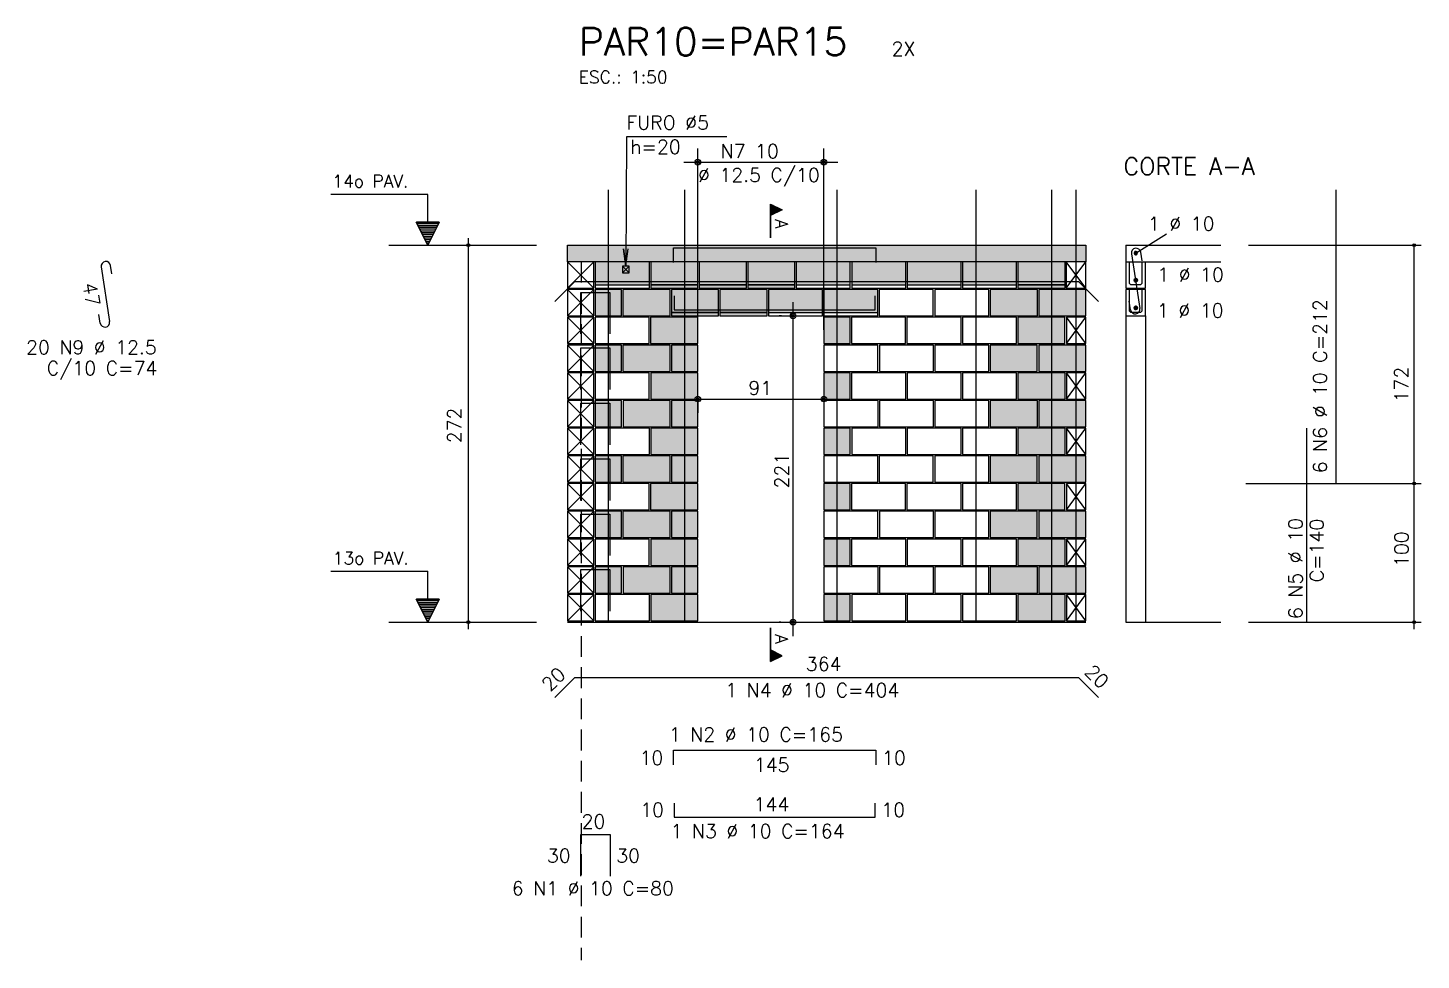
# Model space of a CAD drawing. Extents: x -1 to 122, y -1 to 61.
# Drawn here: x 80.26 to 100.37, y 25.25 to 38.71 of the extents above; entities that cross this region are included whole.
import ezdxf

# ---------------------------------------------------------------- set-up
doc = ezdxf.new("R2010")
doc.units = 0
doc.header["$MEASUREMENT"] = 0
doc.linetypes.add('ESTILO_TQS_0001', pattern=[0.45, 0.3, -0.15])
for name, color, linetype in [('PENA_01', 1, 'CONTINUOUS'), ('PENA_02', 2, 'CONTINUOUS'), ('PENA_03', 3, 'CONTINUOUS'), ('PENA_05', 5, 'CONTINUOUS'), ('PENA_06', 6, 'CONTINUOUS'), ('PENA_09', 254, 'CONTINUOUS'), ('PENA_11', 252, 'CONTINUOUS'), ('PENA_21', 100, 'CONTINUOUS'), ('PENA_23', 50, 'CONTINUOUS')]:
    doc.layers.add(name, color=color, linetype=linetype)
doc.styles.get("Standard").update_dxf_attribs({"font": 'ROMANS.SHX'})

msp = doc.modelspace()

# ---------------------------------------------------------------- linework, layer by layer
at = {"layer": 'PENA_01', "linetype": 'Continuous'}
for p, q in [((89.93, 34.35), (89.93, 36.968)), ((91.75, 34.35), (91.75, 36.968)), ((89.73, 36.768), (91.95, 36.768)), ((96.257, 35.458), (96.695, 35.736)), ((85.474, 35.57), (87.605, 35.57)), ((88.842, 35.27), (88.942, 35.17)), ((88.942, 35.27), (88.842, 35.17)), ((88.452, 35), (89.232, 35)), ((89.252, 35), (89.932, 35)), ((89.952, 35), (90.632, 35)), ((90.652, 35), (91.332, 35)), ((91.352, 35), (92.132, 35)), ((92.152, 35), (92.932, 35)), ((92.952, 35), (93.732, 35)), ((93.752, 35), (94.532, 35)), ((94.552, 35), (95.232, 35)), ((89.55, 34.6), (90.23, 34.6)), ((90.25, 34.6), (90.93, 34.6)), ((90.95, 34.6), (91.73, 34.6)), ((91.304, 34.75), (91.304, 29.93)), ((91.75, 34.6), (92.53, 34.6)), ((91.14, 34.55), (91.104, 34.55)), ((89.731, 33.35), (91.951, 33.35)), ((89.931, 33.34), (89.931, 33.15)), ((91.751, 33.34), (91.751, 33.15)), ((85.474, 30.13), (87.605, 30.13)), ((91.127, 30.13), (91.104, 30.13))]:
    msp.add_line(p, q, dxfattribs=at)
at = {"layer": 'PENA_01', "linetype": 'ESTILO_TQS_0001'}
msp.add_line((88.246, 35.33), (88.246, 25.253), dxfattribs=at)
at = {"layer": 'PENA_01', "linetype": 'Continuous'}
msp.add_lwpolyline([(88.842, 35.27), (88.842, 35.17), (88.942, 35.17), (88.942, 35.27), (88.842, 35.27)], dxfattribs=at)
at = {"layer": 'PENA_02', "linetype": 'Continuous'}
for p, q in [((88.432, 35.33), (88.052, 35.33)), ((88.052, 35.33), (88.052, 34.95)), ((88.432, 34.95), (88.432, 35.33)), ((95.529, 35.33), (95.249, 35.33)), ((95.249, 35.33), (95.249, 34.95)), ((95.529, 34.95), (95.529, 35.33)), ((88.43, 34.93), (88.05, 34.93)), ((88.05, 34.93), (88.05, 34.55)), ((88.052, 34.95), (88.432, 34.95)), ((88.43, 34.55), (88.43, 34.93)), ((95.249, 34.95), (95.529, 34.95)), ((88.05, 34.55), (88.43, 34.55)), ((88.43, 34.53), (88.05, 34.53)), ((88.05, 34.53), (88.05, 34.15)), ((88.43, 34.15), (88.43, 34.53)), ((95.53, 34.53), (95.25, 34.53)), ((95.25, 34.53), (95.25, 34.15)), ((95.53, 34.15), (95.53, 34.53)), ((88.05, 34.15), (88.43, 34.15)), ((88.431, 34.13), (88.051, 34.13)), ((88.051, 34.13), (88.051, 33.75)), ((88.431, 33.75), (88.431, 34.13)), ((95.25, 34.15), (95.53, 34.15)), ((88.051, 33.75), (88.431, 33.75)), ((88.431, 33.73), (88.051, 33.73)), ((88.051, 33.73), (88.051, 33.35)), ((88.431, 33.35), (88.431, 33.73)), ((95.531, 33.73), (95.251, 33.73)), ((95.251, 33.73), (95.251, 33.35)), ((95.531, 33.35), (95.531, 33.73)), ((88.051, 33.35), (88.431, 33.35)), ((88.432, 33.33), (88.052, 33.33)), ((88.052, 33.33), (88.052, 32.95)), ((88.432, 32.95), (88.432, 33.33)), ((95.251, 33.35), (95.531, 33.35)), ((88.052, 32.95), (88.432, 32.95)), ((88.432, 32.93), (88.052, 32.93)), ((88.052, 32.93), (88.052, 32.55)), ((88.432, 32.55), (88.432, 32.93)), ((95.532, 32.93), (95.252, 32.93)), ((95.252, 32.93), (95.252, 32.55)), ((95.532, 32.55), (95.532, 32.93)), ((88.43, 32.53), (88.05, 32.53)), ((88.05, 32.53), (88.05, 32.15)), ((88.052, 32.55), (88.432, 32.55)), ((88.43, 32.15), (88.43, 32.53)), ((95.252, 32.55), (95.532, 32.55)), ((88.05, 32.15), (88.43, 32.15)), ((88.43, 32.13), (88.05, 32.13)), ((88.05, 32.13), (88.05, 31.75)), ((88.43, 31.75), (88.43, 32.13)), ((95.53, 32.13), (95.25, 32.13)), ((95.25, 32.13), (95.25, 31.75)), ((95.53, 31.75), (95.53, 32.13)), ((88.05, 31.75), (88.43, 31.75)), ((88.431, 31.73), (88.051, 31.73)), ((88.051, 31.73), (88.051, 31.35)), ((88.431, 31.35), (88.431, 31.73)), ((95.25, 31.75), (95.53, 31.75)), ((88.051, 31.35), (88.431, 31.35)), ((88.431, 31.33), (88.051, 31.33)), ((88.051, 31.33), (88.051, 30.95)), ((88.431, 30.95), (88.431, 31.33)), ((95.531, 31.33), (95.251, 31.33)), ((95.251, 31.33), (95.251, 30.95)), ((95.531, 30.95), (95.531, 31.33)), ((88.051, 30.95), (88.431, 30.95)), ((88.432, 30.93), (88.052, 30.93)), ((88.052, 30.93), (88.052, 30.55)), ((88.432, 30.55), (88.432, 30.93)), ((95.251, 30.95), (95.531, 30.95)), ((88.052, 30.55), (88.432, 30.55)), ((88.432, 30.53), (88.052, 30.53)), ((88.052, 30.53), (88.052, 30.15)), ((88.432, 30.15), (88.432, 30.53)), ((95.532, 30.53), (95.252, 30.53)), ((95.252, 30.53), (95.252, 30.15)), ((95.532, 30.15), (95.532, 30.53)), ((88.052, 30.15), (88.432, 30.15)), ((88.052, 30.13), (95.532, 30.13)), ((95.252, 30.15), (95.532, 30.15))]:
    msp.add_line(p, q, dxfattribs=at)
for points in [[(88.052, 35.33), (88.052, 35.57), (95.529, 35.57), (95.529, 35.33), (88.052, 35.33)], [(88.452, 34.95), (89.232, 34.95), (89.232, 35.33), (88.452, 35.33), (88.452, 34.95)], [(89.252, 34.95), (89.932, 34.95), (89.932, 35.33), (89.252, 35.33), (89.252, 34.95)], [(89.952, 34.95), (90.632, 34.95), (90.632, 35.33), (89.952, 35.33), (89.952, 34.95)], [(90.652, 34.95), (91.332, 34.95), (91.332, 35.33), (90.652, 35.33), (90.652, 34.95)], [(91.352, 34.95), (92.132, 34.95), (92.132, 35.33), (91.352, 35.33), (91.352, 34.95)], [(92.152, 34.95), (92.932, 34.95), (92.932, 35.33), (92.152, 35.33), (92.152, 34.95)], [(92.952, 34.95), (93.732, 34.95), (93.732, 35.33), (92.952, 35.33), (92.952, 34.95)], [(93.752, 34.95), (94.532, 34.95), (94.532, 35.33), (93.752, 35.33), (93.752, 34.95)], [(94.552, 34.95), (95.232, 34.95), (95.232, 35.33), (94.552, 35.33), (94.552, 34.95)], [(88.45, 34.55), (88.83, 34.55), (88.83, 34.93), (88.45, 34.93), (88.45, 34.55)], [(88.85, 34.55), (89.53, 34.55), (89.53, 34.93), (88.85, 34.93), (88.85, 34.55)], [(89.55, 34.55), (90.23, 34.55), (90.23, 34.93), (89.55, 34.93), (89.55, 34.55)], [(90.25, 34.55), (90.93, 34.55), (90.93, 34.93), (90.25, 34.93), (90.25, 34.55)], [(90.95, 34.55), (91.73, 34.55), (91.73, 34.93), (90.95, 34.93), (90.95, 34.55)], [(91.75, 34.55), (92.53, 34.55), (92.53, 34.93), (91.75, 34.93), (91.75, 34.55)], [(92.55, 34.55), (93.33, 34.55), (93.33, 34.93), (92.55, 34.93), (92.55, 34.55)], [(93.35, 34.55), (94.13, 34.55), (94.13, 34.93), (93.35, 34.93), (93.35, 34.55)], [(94.152, 34.55), (94.832, 34.55), (94.832, 34.93), (94.152, 34.93), (94.152, 34.55)], [(94.852, 34.55), (95.532, 34.55), (95.532, 34.93), (94.852, 34.93), (94.852, 34.55)], [(88.45, 34.15), (89.23, 34.15), (89.23, 34.53), (88.45, 34.53), (88.45, 34.15)], [(89.25, 34.15), (89.93, 34.15), (89.93, 34.53), (89.25, 34.53), (89.25, 34.15)], [(91.75, 34.15), (92.13, 34.15), (92.13, 34.53), (91.75, 34.53), (91.75, 34.15)], [(92.15, 34.15), (92.93, 34.15), (92.93, 34.53), (92.15, 34.53), (92.15, 34.15)], [(92.95, 34.15), (93.73, 34.15), (93.73, 34.53), (92.95, 34.53), (92.95, 34.15)], [(93.75, 34.15), (94.53, 34.15), (94.53, 34.53), (93.75, 34.53), (93.75, 34.15)], [(94.55, 34.15), (95.23, 34.15), (95.23, 34.53), (94.55, 34.53), (94.55, 34.15)], [(88.451, 33.75), (88.831, 33.75), (88.831, 34.13), (88.451, 34.13), (88.451, 33.75)], [(88.851, 33.75), (89.531, 33.75), (89.531, 34.13), (88.851, 34.13), (88.851, 33.75)], [(89.551, 33.75), (89.931, 33.75), (89.931, 34.13), (89.551, 34.13), (89.551, 33.75)], [(91.751, 33.75), (92.531, 33.75), (92.531, 34.13), (91.751, 34.13), (91.751, 33.75)], [(92.551, 33.75), (93.331, 33.75), (93.331, 34.13), (92.551, 34.13), (92.551, 33.75)], [(93.351, 33.75), (94.131, 33.75), (94.131, 34.13), (93.351, 34.13), (93.351, 33.75)], [(94.151, 33.75), (94.831, 33.75), (94.831, 34.13), (94.151, 34.13), (94.151, 33.75)], [(94.852, 33.75), (95.532, 33.75), (95.532, 34.13), (94.852, 34.13), (94.852, 33.75)], [(88.451, 33.35), (89.231, 33.35), (89.231, 33.73), (88.451, 33.73), (88.451, 33.35)], [(89.251, 33.35), (89.931, 33.35), (89.931, 33.73), (89.251, 33.73), (89.251, 33.35)], [(91.751, 33.35), (92.131, 33.35), (92.131, 33.73), (91.751, 33.73), (91.751, 33.35)], [(92.151, 33.35), (92.931, 33.35), (92.931, 33.73), (92.151, 33.73), (92.151, 33.35)], [(92.951, 33.35), (93.731, 33.35), (93.731, 33.73), (92.951, 33.73), (92.951, 33.35)], [(93.751, 33.35), (94.531, 33.35), (94.531, 33.73), (93.751, 33.73), (93.751, 33.35)], [(94.551, 33.35), (95.231, 33.35), (95.231, 33.73), (94.551, 33.73), (94.551, 33.35)], [(88.452, 32.95), (88.832, 32.95), (88.832, 33.33), (88.452, 33.33), (88.452, 32.95)], [(88.852, 32.95), (89.532, 32.95), (89.532, 33.33), (88.852, 33.33), (88.852, 32.95)], [(89.552, 32.95), (89.932, 32.95), (89.932, 33.33), (89.552, 33.33), (89.552, 32.95)], [(91.752, 32.95), (92.532, 32.95), (92.532, 33.33), (91.752, 33.33), (91.752, 32.95)], [(92.552, 32.95), (93.332, 32.95), (93.332, 33.33), (92.552, 33.33), (92.552, 32.95)], [(93.352, 32.95), (94.132, 32.95), (94.132, 33.33), (93.352, 33.33), (93.352, 32.95)], [(94.152, 32.95), (94.832, 32.95), (94.832, 33.33), (94.152, 33.33), (94.152, 32.95)], [(94.852, 32.95), (95.532, 32.95), (95.532, 33.33), (94.852, 33.33), (94.852, 32.95)], [(88.452, 32.55), (89.232, 32.55), (89.232, 32.93), (88.452, 32.93), (88.452, 32.55)], [(89.252, 32.55), (89.932, 32.55), (89.932, 32.93), (89.252, 32.93), (89.252, 32.55)], [(91.752, 32.55), (92.132, 32.55), (92.132, 32.93), (91.752, 32.93), (91.752, 32.55)], [(92.152, 32.55), (92.932, 32.55), (92.932, 32.93), (92.152, 32.93), (92.152, 32.55)], [(92.952, 32.55), (93.732, 32.55), (93.732, 32.93), (92.952, 32.93), (92.952, 32.55)], [(93.752, 32.55), (94.532, 32.55), (94.532, 32.93), (93.752, 32.93), (93.752, 32.55)], [(94.552, 32.55), (95.232, 32.55), (95.232, 32.93), (94.552, 32.93), (94.552, 32.55)], [(88.45, 32.15), (88.83, 32.15), (88.83, 32.53), (88.45, 32.53), (88.45, 32.15)], [(88.85, 32.15), (89.53, 32.15), (89.53, 32.53), (88.85, 32.53), (88.85, 32.15)], [(89.55, 32.15), (89.93, 32.15), (89.93, 32.53), (89.55, 32.53), (89.55, 32.15)], [(91.75, 32.15), (92.53, 32.15), (92.53, 32.53), (91.75, 32.53), (91.75, 32.15)], [(92.55, 32.15), (93.33, 32.15), (93.33, 32.53), (92.55, 32.53), (92.55, 32.15)], [(93.35, 32.15), (94.13, 32.15), (94.13, 32.53), (93.35, 32.53), (93.35, 32.15)], [(94.15, 32.15), (94.83, 32.15), (94.83, 32.53), (94.15, 32.53), (94.15, 32.15)], [(94.852, 32.15), (95.532, 32.15), (95.532, 32.53), (94.852, 32.53), (94.852, 32.15)], [(88.45, 31.75), (89.23, 31.75), (89.23, 32.13), (88.45, 32.13), (88.45, 31.75)], [(89.25, 31.75), (89.93, 31.75), (89.93, 32.13), (89.25, 32.13), (89.25, 31.75)], [(91.75, 31.75), (92.13, 31.75), (92.13, 32.13), (91.75, 32.13), (91.75, 31.75)], [(92.15, 31.75), (92.93, 31.75), (92.93, 32.13), (92.15, 32.13), (92.15, 31.75)], [(92.95, 31.75), (93.73, 31.75), (93.73, 32.13), (92.95, 32.13), (92.95, 31.75)], [(93.75, 31.75), (94.53, 31.75), (94.53, 32.13), (93.75, 32.13), (93.75, 31.75)], [(94.55, 31.75), (95.23, 31.75), (95.23, 32.13), (94.55, 32.13), (94.55, 31.75)], [(88.451, 31.35), (88.831, 31.35), (88.831, 31.73), (88.451, 31.73), (88.451, 31.35)], [(88.851, 31.35), (89.531, 31.35), (89.531, 31.73), (88.851, 31.73), (88.851, 31.35)], [(89.551, 31.35), (89.931, 31.35), (89.931, 31.73), (89.551, 31.73), (89.551, 31.35)], [(91.751, 31.35), (92.531, 31.35), (92.531, 31.73), (91.751, 31.73), (91.751, 31.35)], [(92.551, 31.35), (93.331, 31.35), (93.331, 31.73), (92.551, 31.73), (92.551, 31.35)], [(93.351, 31.35), (94.131, 31.35), (94.131, 31.73), (93.351, 31.73), (93.351, 31.35)], [(94.151, 31.35), (94.831, 31.35), (94.831, 31.73), (94.151, 31.73), (94.151, 31.35)], [(94.852, 31.35), (95.532, 31.35), (95.532, 31.73), (94.852, 31.73), (94.852, 31.35)], [(88.451, 30.95), (89.231, 30.95), (89.231, 31.33), (88.451, 31.33), (88.451, 30.95)], [(89.251, 30.95), (89.931, 30.95), (89.931, 31.33), (89.251, 31.33), (89.251, 30.95)], [(91.751, 30.95), (92.131, 30.95), (92.131, 31.33), (91.751, 31.33), (91.751, 30.95)], [(92.151, 30.95), (92.931, 30.95), (92.931, 31.33), (92.151, 31.33), (92.151, 30.95)], [(92.951, 30.95), (93.731, 30.95), (93.731, 31.33), (92.951, 31.33), (92.951, 30.95)], [(93.751, 30.95), (94.531, 30.95), (94.531, 31.33), (93.751, 31.33), (93.751, 30.95)], [(94.551, 30.95), (95.231, 30.95), (95.231, 31.33), (94.551, 31.33), (94.551, 30.95)], [(88.452, 30.55), (88.832, 30.55), (88.832, 30.93), (88.452, 30.93), (88.452, 30.55)], [(88.852, 30.55), (89.532, 30.55), (89.532, 30.93), (88.852, 30.93), (88.852, 30.55)], [(89.552, 30.55), (89.932, 30.55), (89.932, 30.93), (89.552, 30.93), (89.552, 30.55)], [(91.752, 30.55), (92.532, 30.55), (92.532, 30.93), (91.752, 30.93), (91.752, 30.55)], [(92.552, 30.55), (93.332, 30.55), (93.332, 30.93), (92.552, 30.93), (92.552, 30.55)], [(93.352, 30.55), (94.132, 30.55), (94.132, 30.93), (93.352, 30.93), (93.352, 30.55)], [(94.152, 30.55), (94.832, 30.55), (94.832, 30.93), (94.152, 30.93), (94.152, 30.55)], [(94.852, 30.55), (95.532, 30.55), (95.532, 30.93), (94.852, 30.93), (94.852, 30.55)], [(88.452, 30.15), (89.232, 30.15), (89.232, 30.53), (88.452, 30.53), (88.452, 30.15)], [(89.252, 30.15), (89.932, 30.15), (89.932, 30.53), (89.252, 30.53), (89.252, 30.15)], [(91.752, 30.15), (92.132, 30.15), (92.132, 30.53), (91.752, 30.53), (91.752, 30.15)], [(92.152, 30.15), (92.932, 30.15), (92.932, 30.53), (92.152, 30.53), (92.152, 30.15)], [(92.952, 30.15), (93.732, 30.15), (93.732, 30.53), (92.952, 30.53), (92.952, 30.15)], [(93.752, 30.15), (94.532, 30.15), (94.532, 30.53), (93.752, 30.53), (93.752, 30.15)], [(94.552, 30.15), (95.232, 30.15), (95.232, 30.53), (94.552, 30.53), (94.552, 30.15)]]:
    msp.add_lwpolyline(points, dxfattribs=at)
for centre, radius in [((89.93, 36.768), 0.0416), ((91.75, 36.768), 0.0416), ((89.93, 36.768), 0.0208), ((91.75, 36.768), 0.0208), ((86.62, 35.57), 0.02), ((100.27, 35.57), 0.02), ((86.62, 35.57), 0.01), ((100.27, 35.57), 0.01), ((91.304, 34.55), 0.04), ((91.304, 34.55), 0.02), ((89.931, 33.35), 0.04), ((91.751, 33.35), 0.04), ((89.931, 33.35), 0.02), ((91.751, 33.35), 0.02), ((100.27, 32.13), 0.02), ((100.27, 32.13), 0.01), ((91.304, 30.13), 0.04), ((86.62, 30.13), 0.02), ((86.62, 30.13), 0.01), ((91.304, 30.13), 0.02), ((100.27, 30.13), 0.02), ((100.27, 30.13), 0.01)]:
    msp.add_circle(centre, radius, dxfattribs=at)
at = {"layer": 'PENA_03', "linetype": 'Continuous'}
for p, q in [((86.033, 36.302), (84.633, 36.302)), ((86.033, 35.902), (86.033, 36.302)), ((86.034, 35.902), (86.034, 36.304)), ((90.981, 35.677), (90.981, 36.163)), ((90.981, 36.163), (91.147, 36.08)), ((90.982, 36.162), (90.982, 35.999)), ((90.982, 36.162), (91.146, 36.08)), ((91.146, 36.08), (90.982, 35.999)), ((91.147, 36.08), (90.982, 35.998)), ((90.982, 35.998), (90.982, 35.677)), ((90.994, 36.157), (90.994, 36.004)), ((91.007, 36.151), (91.007, 36.01)), ((91.02, 36.144), (91.02, 36.017)), ((91.033, 36.138), (91.033, 36.023)), ((91.045, 36.131), (91.045, 36.029)), ((91.058, 36.125), (91.058, 36.036)), ((91.071, 36.119), (91.071, 36.042)), ((91.084, 36.112), (91.084, 36.048)), ((91.096, 36.106), (91.096, 36.055)), ((91.109, 36.1), (91.109, 36.061)), ((91.122, 36.093), (91.122, 36.068)), ((91.135, 36.087), (91.135, 36.074)), ((86.033, 35.57), (85.868, 35.902)), ((85.868, 35.902), (86.033, 35.902)), ((86.033, 35.573), (85.87, 35.901)), ((86.197, 35.901), (85.87, 35.901)), ((86.187, 35.877), (85.88, 35.877)), ((86.174, 35.851), (85.893, 35.851)), ((86.161, 35.826), (85.906, 35.826)), ((86.148, 35.8), (85.919, 35.8)), ((86.199, 35.902), (86.033, 35.57)), ((86.197, 35.901), (86.033, 35.573)), ((86.034, 35.902), (86.199, 35.902)), ((86.136, 35.775), (85.931, 35.775)), ((86.123, 35.749), (85.944, 35.749)), ((86.11, 35.724), (85.957, 35.724)), ((86.097, 35.698), (85.97, 35.698)), ((86.084, 35.672), (85.982, 35.672)), ((86.072, 35.647), (85.995, 35.647)), ((86.059, 35.621), (86.008, 35.621)), ((86.046, 35.596), (86.021, 35.596)), ((86.62, 30.03), (86.62, 35.67)), ((96.11, 35.57), (96.11, 34.95)), ((96.11, 35.57), (97.481, 35.57)), ((97.881, 35.57), (100.37, 35.57)), ((100.27, 30.03), (100.27, 35.57)), ((88.052, 34.95), (88.432, 35.33)), ((88.432, 34.95), (88.052, 35.33)), ((95.249, 34.95), (95.529, 35.33)), ((95.529, 34.95), (95.249, 35.33)), ((96.11, 35.33), (97.481, 35.33)), ((88.05, 34.55), (88.43, 34.93)), ((88.43, 34.55), (88.05, 34.93)), ((96.39, 34.93), (96.11, 34.93)), ((96.11, 34.93), (96.11, 34.55)), ((88.05, 34.15), (88.43, 34.53)), ((88.43, 34.15), (88.05, 34.53)), ((91.34, 34.55), (91.34, 34.55)), ((95.25, 34.15), (95.53, 34.53)), ((95.53, 34.15), (95.25, 34.53)), ((96.11, 34.55), (96.11, 30.13)), ((96.39, 34.55), (96.39, 30.13)), ((88.051, 33.75), (88.431, 34.13)), ((88.431, 33.75), (88.051, 34.13)), ((89.93, 34.15), (89.93, 34.15)), ((91.75, 34.15), (91.75, 34.15)), ((88.051, 33.35), (88.431, 33.73)), ((88.431, 33.35), (88.051, 33.73)), ((95.251, 33.35), (95.531, 33.73)), ((95.531, 33.35), (95.251, 33.73)), ((89.931, 33.54), (89.931, 33.54)), ((91.751, 33.54), (91.751, 33.54)), ((88.052, 32.95), (88.432, 33.33)), ((88.432, 32.95), (88.052, 33.33)), ((88.052, 32.55), (88.432, 32.93)), ((88.432, 32.55), (88.052, 32.93)), ((95.252, 32.55), (95.532, 32.93)), ((95.532, 32.55), (95.252, 32.93)), ((88.05, 32.15), (88.43, 32.53)), ((88.43, 32.15), (88.05, 32.53)), ((88.05, 31.75), (88.43, 32.13)), ((88.43, 31.75), (88.05, 32.13)), ((95.25, 31.75), (95.53, 32.13)), ((95.53, 31.75), (95.25, 32.13)), ((97.839, 32.13), (100.37, 32.13)), ((88.051, 31.35), (88.431, 31.73)), ((88.431, 31.35), (88.051, 31.73)), ((88.051, 30.95), (88.431, 31.33)), ((88.431, 30.95), (88.051, 31.33)), ((95.251, 30.95), (95.531, 31.33)), ((95.531, 30.95), (95.251, 31.33)), ((86.033, 30.862), (84.633, 30.862)), ((86.033, 30.462), (86.033, 30.862)), ((86.034, 30.462), (86.034, 30.864)), ((88.052, 30.55), (88.432, 30.93)), ((88.432, 30.55), (88.052, 30.93)), ((86.033, 30.13), (85.868, 30.462)), ((85.868, 30.462), (86.033, 30.462)), ((86.033, 30.133), (85.87, 30.461)), ((86.197, 30.461), (85.87, 30.461)), ((86.187, 30.437), (85.88, 30.437)), ((86.174, 30.411), (85.893, 30.411)), ((86.161, 30.386), (85.906, 30.386)), ((86.199, 30.462), (86.033, 30.13)), ((86.197, 30.461), (86.033, 30.133)), ((86.034, 30.462), (86.199, 30.462)), ((88.052, 30.15), (88.432, 30.53)), ((88.432, 30.15), (88.052, 30.53)), ((95.252, 30.15), (95.532, 30.53)), ((95.532, 30.15), (95.252, 30.53)), ((86.148, 30.36), (85.919, 30.36)), ((86.136, 30.335), (85.931, 30.335)), ((86.123, 30.309), (85.944, 30.309)), ((86.11, 30.284), (85.957, 30.284)), ((86.097, 30.258), (85.97, 30.258)), ((86.084, 30.232), (85.982, 30.232)), ((86.072, 30.207), (85.995, 30.207)), ((86.059, 30.181), (86.008, 30.181)), ((86.046, 30.156), (86.021, 30.156)), ((90.981, 30.05), (90.981, 29.564)), ((90.982, 29.729), (90.982, 30.05)), ((91.327, 30.13), (91.327, 30.13)), ((96.11, 30.13), (97.481, 30.13)), ((97.881, 30.13), (100.37, 30.13)), ((90.981, 29.564), (91.147, 29.646)), ((91.147, 29.646), (90.982, 29.729)), ((90.982, 29.565), (90.982, 29.728)), ((91.146, 29.646), (90.982, 29.728)), ((90.982, 29.565), (91.146, 29.646)), ((90.994, 29.57), (90.994, 29.723)), ((91.007, 29.576), (91.007, 29.717)), ((91.02, 29.583), (91.02, 29.71)), ((91.033, 29.589), (91.033, 29.704)), ((91.045, 29.595), (91.045, 29.698)), ((91.058, 29.602), (91.058, 29.691)), ((91.071, 29.608), (91.071, 29.685)), ((91.084, 29.615), (91.084, 29.678)), ((91.096, 29.621), (91.096, 29.672)), ((91.109, 29.627), (91.109, 29.666)), ((91.122, 29.634), (91.122, 29.659)), ((91.135, 29.64), (91.135, 29.653))]:
    msp.add_line(p, q, dxfattribs=at)
for points in [[(90.351, 37.135), (88.901, 37.135), (88.892, 35.27), (88.861, 35.518), (88.892, 35.27), (88.926, 35.518)], [(96.277, 35.456), (96.274, 35.466), (96.268, 35.475), (96.259, 35.48), (96.249, 35.481), (96.239, 35.478), (96.231, 35.471), (96.227, 35.461), (96.227, 35.451), (96.231, 35.441), (96.239, 35.434), (96.249, 35.431), (96.259, 35.432), (96.268, 35.437), (96.274, 35.446), (96.277, 35.456)], [(96.11, 34.95), (96.39, 34.95), (96.39, 35.33)], [(96.34, 35.33), (96.34, 35.02), (96.32, 35), (96.18, 35), (96.16, 35.02), (96.16, 35.33)], [(96.277, 35.065), (96.274, 35.076), (96.268, 35.084), (96.259, 35.089), (96.249, 35.09), (96.239, 35.087), (96.231, 35.08), (96.227, 35.071), (96.227, 35.06), (96.231, 35.051), (96.239, 35.044), (96.249, 35.041), (96.259, 35.042), (96.268, 35.047), (96.274, 35.055), (96.277, 35.065)], [(96.11, 34.55), (96.39, 34.55), (96.39, 34.93)], [(96.34, 34.93), (96.34, 34.62), (96.32, 34.6), (96.18, 34.6), (96.16, 34.62), (96.16, 34.93)], [(96.277, 34.665), (96.274, 34.676), (96.268, 34.684), (96.259, 34.689), (96.249, 34.69), (96.239, 34.687), (96.231, 34.68), (96.227, 34.671), (96.227, 34.66), (96.231, 34.651), (96.239, 34.644), (96.249, 34.641), (96.259, 34.642), (96.268, 34.647), (96.274, 34.655), (96.277, 34.665)]]:
    msp.add_lwpolyline(points, dxfattribs=at)
for centre in [(96.252, 35.065), (96.252, 34.665)]:
    msp.add_circle(centre, 0.025, dxfattribs=at)
for points in [[(96.277, 35.456), (96.231, 35.471), (96.227, 35.461)], [(96.277, 35.456), (96.227, 35.461), (96.227, 35.451)], [(96.277, 35.456), (96.227, 35.451), (96.231, 35.441)], [(96.277, 35.456), (96.239, 35.478), (96.231, 35.471)], [(96.277, 35.456), (96.231, 35.441), (96.239, 35.434)], [(96.277, 35.456), (96.249, 35.481), (96.239, 35.478)], [(96.277, 35.456), (96.239, 35.434), (96.249, 35.431)], [(96.277, 35.456), (96.259, 35.48), (96.249, 35.481)], [(96.277, 35.456), (96.249, 35.431), (96.259, 35.432)], [(96.277, 35.456), (96.268, 35.475), (96.259, 35.48)], [(96.277, 35.456), (96.259, 35.432), (96.268, 35.437)], [(96.277, 35.456), (96.274, 35.466), (96.268, 35.475)], [(96.277, 35.456), (96.268, 35.437), (96.274, 35.446)], [(96.277, 35.456), (96.274, 35.446), (96.277, 35.456)], [(96.277, 35.065), (96.231, 35.08), (96.227, 35.071)], [(96.277, 35.065), (96.227, 35.071), (96.227, 35.06)], [(96.277, 35.065), (96.227, 35.06), (96.231, 35.051)], [(96.277, 35.065), (96.239, 35.087), (96.228, 35.074)], [(96.277, 35.065), (96.228, 35.074), (96.228, 35.057)], [(96.277, 35.065), (96.228, 35.057), (96.239, 35.044)], [(96.277, 35.065), (96.239, 35.087), (96.231, 35.08)], [(96.277, 35.065), (96.231, 35.051), (96.239, 35.044)], [(96.277, 35.065), (96.256, 35.09), (96.239, 35.087)], [(96.277, 35.065), (96.249, 35.09), (96.239, 35.087)], [(96.277, 35.065), (96.239, 35.044), (96.256, 35.041)], [(96.277, 35.065), (96.239, 35.044), (96.249, 35.041)], [(96.277, 35.065), (96.259, 35.089), (96.249, 35.09)], [(96.277, 35.065), (96.249, 35.041), (96.259, 35.042)], [(96.277, 35.065), (96.271, 35.081), (96.256, 35.09)], [(96.277, 35.065), (96.256, 35.041), (96.271, 35.049)], [(96.277, 35.065), (96.268, 35.084), (96.259, 35.089)], [(96.277, 35.065), (96.259, 35.042), (96.268, 35.047)], [(96.277, 35.065), (96.274, 35.076), (96.268, 35.084)], [(96.277, 35.065), (96.268, 35.047), (96.274, 35.055)], [(96.277, 35.065), (96.271, 35.049), (96.277, 35.065)], [(96.277, 35.065), (96.274, 35.055), (96.277, 35.065)], [(96.277, 34.665), (96.231, 34.68), (96.227, 34.671)], [(96.277, 34.665), (96.227, 34.671), (96.227, 34.66)], [(96.277, 34.665), (96.227, 34.66), (96.231, 34.651)], [(96.277, 34.665), (96.239, 34.687), (96.228, 34.674)], [(96.277, 34.665), (96.228, 34.674), (96.228, 34.657)], [(96.277, 34.665), (96.228, 34.657), (96.239, 34.644)], [(96.277, 34.665), (96.239, 34.687), (96.231, 34.68)], [(96.277, 34.665), (96.231, 34.651), (96.239, 34.644)], [(96.277, 34.665), (96.256, 34.69), (96.239, 34.687)], [(96.277, 34.665), (96.249, 34.69), (96.239, 34.687)], [(96.277, 34.665), (96.239, 34.644), (96.256, 34.641)], [(96.277, 34.665), (96.239, 34.644), (96.249, 34.641)], [(96.277, 34.665), (96.259, 34.689), (96.249, 34.69)], [(96.277, 34.665), (96.249, 34.641), (96.259, 34.642)], [(96.277, 34.665), (96.271, 34.681), (96.256, 34.69)], [(96.277, 34.665), (96.256, 34.641), (96.271, 34.649)], [(96.277, 34.665), (96.268, 34.684), (96.259, 34.689)], [(96.277, 34.665), (96.259, 34.642), (96.268, 34.647)], [(96.277, 34.665), (96.274, 34.676), (96.268, 34.684)], [(96.277, 34.665), (96.268, 34.647), (96.274, 34.655)], [(96.277, 34.665), (96.271, 34.649), (96.277, 34.665)], [(96.277, 34.665), (96.274, 34.655), (96.277, 34.665)]]:
    msp.add_solid(points, dxfattribs=at)
at = {"layer": 'PENA_05', "linetype": 'Continuous'}
for p, q in [((99.146, 32.127), (99.146, 36.37)), ((89.58, 35.32), (89.58, 35.53)), ((89.58, 35.53), (92.5, 35.53)), ((92.5, 35.53), (92.5, 35.32)), ((96.188, 35.447), (96.311, 34.658)), ((96.344, 35.345), (96.325, 35.469)), ((81.32, 35.257), (81.443, 34.468)), ((81.476, 35.155), (81.457, 35.278)), ((88.152, 35.04), (87.869, 34.758)), ((95.429, 35.04), (88.152, 35.04)), ((95.712, 34.758), (95.429, 35.04)), ((88.242, 34.289), (88.242, 34.889)), ((88.242, 34.889), (88.662, 34.889)), ((88.662, 34.889), (88.662, 34.289)), ((89.59, 34.84), (89.59, 34.64)), ((92.49, 34.64), (92.49, 34.84)), ((89.59, 34.64), (92.49, 34.64)), ((96.175, 34.637), (96.156, 34.761)), ((81.307, 34.446), (81.288, 34.57)), ((88.242, 33.489), (88.242, 34.089)), ((88.242, 34.089), (88.662, 34.089)), ((88.662, 34.089), (88.662, 33.489)), ((88.242, 32.689), (88.242, 33.289)), ((88.242, 33.289), (88.662, 33.289)), ((88.662, 33.289), (88.662, 32.689)), ((98.72, 30.13), (98.72, 32.93)), ((88.242, 31.887), (88.242, 32.487)), ((88.242, 32.487), (88.662, 32.487)), ((88.662, 32.487), (88.662, 31.887)), ((88.242, 31.09), (88.242, 31.69)), ((88.242, 31.69), (88.662, 31.69)), ((88.662, 31.69), (88.662, 31.09)), ((88.242, 30.289), (88.242, 30.889)), ((88.242, 30.889), (88.662, 30.889)), ((88.662, 30.889), (88.662, 30.289)), ((88.152, 29.327), (87.869, 29.044)), ((95.429, 29.327), (88.152, 29.327)), ((95.712, 29.044), (95.429, 29.327)), ((89.58, 28.072), (89.58, 28.282)), ((89.58, 28.282), (92.5, 28.282)), ((92.5, 28.282), (92.5, 28.072)), ((89.59, 27.516), (89.59, 27.316)), ((92.49, 27.316), (92.49, 27.516)), ((89.59, 27.316), (92.49, 27.316)), ((88.244, 26.465), (88.244, 27.065)), ((88.244, 27.065), (88.664, 27.065)), ((88.664, 27.065), (88.664, 26.465))]:
    msp.add_line(p, q, dxfattribs=at)
for points in [[(88.637, 36.37), (88.637, 30.13)], [(89.737, 36.37), (89.737, 30.13)], [(91.937, 36.37), (91.937, 30.13)], [(93.942, 36.37), (93.942, 30.13)], [(95.037, 36.37), (95.037, 30.13)], [(95.387, 36.37), (95.387, 30.13)]]:
    msp.add_lwpolyline(points, dxfattribs=at)
for centre, start, end in [((96.257, 35.458), 8.862, 188.862), ((81.389, 35.267), 8.862, 188.862), ((96.243, 34.648), 188.862, 8.862), ((81.375, 34.457), 188.862, 8.862)]:
    msp.add_arc(centre, 0.069, start, end, dxfattribs=at)
at = {"layer": 'PENA_09', "linetype": 'Continuous'}
for points in [[(88.452, 35), (89.232, 35), (89.232, 35.33), (88.452, 35.33), (88.452, 35)], [(89.252, 35), (89.932, 35), (89.932, 35.33), (89.252, 35.33), (89.252, 35)], [(89.952, 35), (90.632, 35), (90.632, 35.33), (89.952, 35.33), (89.952, 35)], [(90.652, 35), (91.332, 35), (91.332, 35.33), (90.652, 35.33), (90.652, 35)], [(91.352, 35), (92.132, 35), (92.132, 35.33), (91.352, 35.33), (91.352, 35)], [(92.152, 35), (92.932, 35), (92.932, 35.33), (92.152, 35.33), (92.152, 35)], [(92.952, 35), (93.732, 35), (93.732, 35.33), (92.952, 35.33), (92.952, 35)], [(93.752, 35), (94.532, 35), (94.532, 35.33), (93.752, 35.33), (93.752, 35)], [(94.552, 35), (95.232, 35), (95.232, 35.33), (94.552, 35.33), (94.552, 35)], [(89.55, 34.6), (90.23, 34.6), (90.23, 34.93), (89.55, 34.93), (89.55, 34.6)], [(90.25, 34.6), (90.93, 34.6), (90.93, 34.93), (90.25, 34.93), (90.25, 34.6)], [(90.95, 34.6), (91.73, 34.6), (91.73, 34.93), (90.95, 34.93), (90.95, 34.6)], [(91.75, 34.6), (92.53, 34.6), (92.53, 34.93), (91.75, 34.93), (91.75, 34.6)]]:
    msp.add_lwpolyline(points, dxfattribs=at)
for points in [[(88.452, 35), (89.232, 35), (89.232, 35.33)], [(88.452, 35), (89.232, 35.33), (88.452, 35.33)], [(88.452, 35), (88.452, 35.33), (88.452, 35)], [(89.252, 35), (89.932, 35), (89.932, 35.33)], [(89.252, 35), (89.932, 35.33), (89.252, 35.33)], [(89.252, 35), (89.252, 35.33), (89.252, 35)], [(89.952, 35), (90.632, 35), (90.632, 35.33)], [(89.952, 35), (90.632, 35.33), (89.952, 35.33)], [(89.952, 35), (89.952, 35.33), (89.952, 35)], [(90.652, 35), (91.332, 35), (91.332, 35.33)], [(90.652, 35), (91.332, 35.33), (90.652, 35.33)], [(90.652, 35), (90.652, 35.33), (90.652, 35)], [(91.352, 35), (92.132, 35), (92.132, 35.33)], [(91.352, 35), (92.132, 35.33), (91.352, 35.33)], [(91.352, 35), (91.352, 35.33), (91.352, 35)], [(92.152, 35), (92.932, 35), (92.932, 35.33)], [(92.152, 35), (92.932, 35.33), (92.152, 35.33)], [(92.152, 35), (92.152, 35.33), (92.152, 35)], [(92.952, 35), (93.732, 35), (93.732, 35.33)], [(92.952, 35), (93.732, 35.33), (92.952, 35.33)], [(92.952, 35), (92.952, 35.33), (92.952, 35)], [(93.752, 35), (94.532, 35), (94.532, 35.33)], [(93.752, 35), (94.532, 35.33), (93.752, 35.33)], [(93.752, 35), (93.752, 35.33), (93.752, 35)], [(94.552, 35), (95.232, 35), (95.232, 35.33)], [(94.552, 35), (95.232, 35.33), (94.552, 35.33)], [(94.552, 35), (94.552, 35.33), (94.552, 35)], [(89.55, 34.6), (90.23, 34.6), (90.23, 34.93)], [(89.55, 34.6), (90.23, 34.93), (89.55, 34.93)], [(89.55, 34.6), (89.55, 34.93), (89.55, 34.6)], [(90.25, 34.6), (90.93, 34.6), (90.93, 34.93)], [(90.25, 34.6), (90.93, 34.93), (90.25, 34.93)], [(90.25, 34.6), (90.25, 34.93), (90.25, 34.6)], [(90.95, 34.6), (91.73, 34.6), (91.73, 34.93)], [(90.95, 34.6), (91.73, 34.93), (90.95, 34.93)], [(90.95, 34.6), (90.95, 34.93), (90.95, 34.6)], [(91.75, 34.6), (92.53, 34.6), (92.53, 34.93)], [(91.75, 34.6), (92.53, 34.93), (91.75, 34.93)], [(91.75, 34.6), (91.75, 34.93), (91.75, 34.6)]]:
    msp.add_solid(points, dxfattribs=at)
at = {"layer": 'PENA_11', "linetype": 'Continuous'}
for points in [[(88.052, 35.33), (88.052, 35.57), (95.529, 35.57)], [(88.052, 35.33), (95.529, 35.57), (95.529, 35.33)], [(88.052, 35.33), (95.529, 35.33), (88.052, 35.33)]]:
    msp.add_solid(points, dxfattribs=at)
at = {"layer": 'PENA_21', "linetype": 'Continuous'}
for points in [[(89.252, 34.95), (89.932, 34.95), (89.932, 35), (89.252, 35), (89.252, 34.95)], [(89.952, 34.95), (90.632, 34.95), (90.632, 35), (89.952, 35), (89.952, 34.95)], [(90.652, 34.95), (91.332, 34.95), (91.332, 35), (90.652, 35), (90.652, 34.95)], [(94.552, 34.95), (95.232, 34.95), (95.232, 35), (94.552, 35), (94.552, 34.95)], [(88.85, 34.55), (89.53, 34.55), (89.53, 34.93), (88.85, 34.93), (88.85, 34.55)], [(94.152, 34.55), (94.832, 34.55), (94.832, 34.93), (94.152, 34.93), (94.152, 34.55)], [(94.852, 34.55), (95.532, 34.55), (95.532, 34.93), (94.852, 34.93), (94.852, 34.55)], [(89.55, 34.55), (90.23, 34.55), (90.23, 34.6), (89.55, 34.6), (89.55, 34.55)], [(90.25, 34.55), (90.93, 34.55), (90.93, 34.6), (90.25, 34.6), (90.25, 34.55)], [(89.25, 34.15), (89.93, 34.15), (89.93, 34.53), (89.25, 34.53), (89.25, 34.15)], [(94.55, 34.15), (95.23, 34.15), (95.23, 34.53), (94.55, 34.53), (94.55, 34.15)], [(88.851, 33.75), (89.531, 33.75), (89.531, 34.13), (88.851, 34.13), (88.851, 33.75)], [(94.151, 33.75), (94.831, 33.75), (94.831, 34.13), (94.151, 34.13), (94.151, 33.75)], [(94.852, 33.75), (95.532, 33.75), (95.532, 34.13), (94.852, 34.13), (94.852, 33.75)], [(89.251, 33.35), (89.931, 33.35), (89.931, 33.73), (89.251, 33.73), (89.251, 33.35)], [(94.551, 33.35), (95.231, 33.35), (95.231, 33.73), (94.551, 33.73), (94.551, 33.35)], [(88.852, 32.95), (89.532, 32.95), (89.532, 33.33), (88.852, 33.33), (88.852, 32.95)], [(94.152, 32.95), (94.832, 32.95), (94.832, 33.33), (94.152, 33.33), (94.152, 32.95)], [(94.852, 32.95), (95.532, 32.95), (95.532, 33.33), (94.852, 33.33), (94.852, 32.95)], [(89.252, 32.55), (89.932, 32.55), (89.932, 32.93), (89.252, 32.93), (89.252, 32.55)], [(94.552, 32.55), (95.232, 32.55), (95.232, 32.93), (94.552, 32.93), (94.552, 32.55)], [(88.85, 32.15), (89.53, 32.15), (89.53, 32.53), (88.85, 32.53), (88.85, 32.15)], [(94.15, 32.15), (94.83, 32.15), (94.83, 32.53), (94.15, 32.53), (94.15, 32.15)], [(94.852, 32.15), (95.532, 32.15), (95.532, 32.53), (94.852, 32.53), (94.852, 32.15)], [(89.25, 31.75), (89.93, 31.75), (89.93, 32.13), (89.25, 32.13), (89.25, 31.75)], [(94.55, 31.75), (95.23, 31.75), (95.23, 32.13), (94.55, 32.13), (94.55, 31.75)], [(88.851, 31.35), (89.531, 31.35), (89.531, 31.73), (88.851, 31.73), (88.851, 31.35)], [(94.151, 31.35), (94.831, 31.35), (94.831, 31.73), (94.151, 31.73), (94.151, 31.35)], [(94.852, 31.35), (95.532, 31.35), (95.532, 31.73), (94.852, 31.73), (94.852, 31.35)], [(89.251, 30.95), (89.931, 30.95), (89.931, 31.33), (89.251, 31.33), (89.251, 30.95)], [(94.551, 30.95), (95.231, 30.95), (95.231, 31.33), (94.551, 31.33), (94.551, 30.95)], [(88.852, 30.55), (89.532, 30.55), (89.532, 30.93), (88.852, 30.93), (88.852, 30.55)], [(94.152, 30.55), (94.832, 30.55), (94.832, 30.93), (94.152, 30.93), (94.152, 30.55)], [(94.852, 30.55), (95.532, 30.55), (95.532, 30.93), (94.852, 30.93), (94.852, 30.55)], [(89.252, 30.15), (89.932, 30.15), (89.932, 30.53), (89.252, 30.53), (89.252, 30.15)], [(94.552, 30.15), (95.232, 30.15), (95.232, 30.53), (94.552, 30.53), (94.552, 30.15)]]:
    msp.add_lwpolyline(points, dxfattribs=at)
for points in [[(89.252, 34.95), (89.932, 34.95), (89.932, 35)], [(89.252, 34.95), (89.932, 35), (89.252, 35)], [(89.252, 34.95), (89.252, 35), (89.252, 34.95)], [(89.952, 34.95), (90.632, 34.95), (90.632, 35)], [(89.952, 34.95), (90.632, 35), (89.952, 35)], [(89.952, 34.95), (89.952, 35), (89.952, 34.95)], [(90.652, 34.95), (91.332, 34.95), (91.332, 35)], [(90.652, 34.95), (91.332, 35), (90.652, 35)], [(90.652, 34.95), (90.652, 35), (90.652, 34.95)], [(94.552, 34.95), (95.232, 34.95), (95.232, 35)], [(94.552, 34.95), (95.232, 35), (94.552, 35)], [(94.552, 34.95), (94.552, 35), (94.552, 34.95)], [(88.85, 34.55), (89.53, 34.55), (89.53, 34.93)], [(88.85, 34.55), (89.53, 34.93), (88.85, 34.93)], [(88.85, 34.55), (88.85, 34.93), (88.85, 34.55)], [(94.152, 34.55), (94.832, 34.55), (94.832, 34.93)], [(94.152, 34.55), (94.832, 34.93), (94.152, 34.93)], [(94.152, 34.55), (94.152, 34.93), (94.152, 34.55)], [(94.852, 34.55), (95.532, 34.55), (95.532, 34.93)], [(94.852, 34.55), (95.532, 34.93), (94.852, 34.93)], [(94.852, 34.55), (94.852, 34.93), (94.852, 34.55)], [(89.55, 34.55), (90.23, 34.55), (90.23, 34.6)], [(89.55, 34.55), (90.23, 34.6), (89.55, 34.6)], [(89.55, 34.55), (89.55, 34.6), (89.55, 34.55)], [(90.25, 34.55), (90.93, 34.55), (90.93, 34.6)], [(90.25, 34.55), (90.93, 34.6), (90.25, 34.6)], [(90.25, 34.55), (90.25, 34.6), (90.25, 34.55)], [(89.25, 34.15), (89.93, 34.15), (89.93, 34.53)], [(89.25, 34.15), (89.93, 34.53), (89.25, 34.53)], [(89.25, 34.15), (89.25, 34.53), (89.25, 34.15)], [(94.55, 34.15), (95.23, 34.15), (95.23, 34.53)], [(94.55, 34.15), (95.23, 34.53), (94.55, 34.53)], [(94.55, 34.15), (94.55, 34.53), (94.55, 34.15)], [(88.851, 33.75), (89.531, 33.75), (89.531, 34.13)], [(88.851, 33.75), (89.531, 34.13), (88.851, 34.13)], [(88.851, 33.75), (88.851, 34.13), (88.851, 33.75)], [(94.151, 33.75), (94.831, 33.75), (94.831, 34.13)], [(94.151, 33.75), (94.831, 34.13), (94.151, 34.13)], [(94.151, 33.75), (94.151, 34.13), (94.151, 33.75)], [(94.852, 33.75), (95.532, 33.75), (95.532, 34.13)], [(94.852, 33.75), (95.532, 34.13), (94.852, 34.13)], [(94.852, 33.75), (94.852, 34.13), (94.852, 33.75)], [(89.251, 33.35), (89.931, 33.35), (89.931, 33.73)], [(89.251, 33.35), (89.931, 33.73), (89.251, 33.73)], [(89.251, 33.35), (89.251, 33.73), (89.251, 33.35)], [(94.551, 33.35), (95.231, 33.35), (95.231, 33.73)], [(94.551, 33.35), (95.231, 33.73), (94.551, 33.73)], [(94.551, 33.35), (94.551, 33.73), (94.551, 33.35)], [(88.852, 32.95), (89.532, 32.95), (89.532, 33.33)], [(88.852, 32.95), (89.532, 33.33), (88.852, 33.33)], [(88.852, 32.95), (88.852, 33.33), (88.852, 32.95)], [(94.152, 32.95), (94.832, 32.95), (94.832, 33.33)], [(94.152, 32.95), (94.832, 33.33), (94.152, 33.33)], [(94.152, 32.95), (94.152, 33.33), (94.152, 32.95)], [(94.852, 32.95), (95.532, 32.95), (95.532, 33.33)], [(94.852, 32.95), (95.532, 33.33), (94.852, 33.33)], [(94.852, 32.95), (94.852, 33.33), (94.852, 32.95)], [(89.252, 32.55), (89.932, 32.55), (89.932, 32.93)], [(89.252, 32.55), (89.932, 32.93), (89.252, 32.93)], [(89.252, 32.55), (89.252, 32.93), (89.252, 32.55)], [(94.552, 32.55), (95.232, 32.55), (95.232, 32.93)], [(94.552, 32.55), (95.232, 32.93), (94.552, 32.93)], [(94.552, 32.55), (94.552, 32.93), (94.552, 32.55)], [(88.85, 32.15), (89.53, 32.15), (89.53, 32.53)], [(88.85, 32.15), (89.53, 32.53), (88.85, 32.53)], [(88.85, 32.15), (88.85, 32.53), (88.85, 32.15)], [(94.15, 32.15), (94.83, 32.15), (94.83, 32.53)], [(94.15, 32.15), (94.83, 32.53), (94.15, 32.53)], [(94.15, 32.15), (94.15, 32.53), (94.15, 32.15)], [(94.852, 32.15), (95.532, 32.15), (95.532, 32.53)], [(94.852, 32.15), (95.532, 32.53), (94.852, 32.53)], [(94.852, 32.15), (94.852, 32.53), (94.852, 32.15)], [(89.25, 31.75), (89.93, 31.75), (89.93, 32.13)], [(89.25, 31.75), (89.93, 32.13), (89.25, 32.13)], [(89.25, 31.75), (89.25, 32.13), (89.25, 31.75)], [(94.55, 31.75), (95.23, 31.75), (95.23, 32.13)], [(94.55, 31.75), (95.23, 32.13), (94.55, 32.13)], [(94.55, 31.75), (94.55, 32.13), (94.55, 31.75)], [(88.851, 31.35), (89.531, 31.35), (89.531, 31.73)], [(88.851, 31.35), (89.531, 31.73), (88.851, 31.73)], [(88.851, 31.35), (88.851, 31.73), (88.851, 31.35)], [(94.151, 31.35), (94.831, 31.35), (94.831, 31.73)], [(94.151, 31.35), (94.831, 31.73), (94.151, 31.73)], [(94.151, 31.35), (94.151, 31.73), (94.151, 31.35)], [(94.852, 31.35), (95.532, 31.35), (95.532, 31.73)], [(94.852, 31.35), (95.532, 31.73), (94.852, 31.73)], [(94.852, 31.35), (94.852, 31.73), (94.852, 31.35)], [(89.251, 30.95), (89.931, 30.95), (89.931, 31.33)], [(89.251, 30.95), (89.931, 31.33), (89.251, 31.33)], [(89.251, 30.95), (89.251, 31.33), (89.251, 30.95)], [(94.551, 30.95), (95.231, 30.95), (95.231, 31.33)], [(94.551, 30.95), (95.231, 31.33), (94.551, 31.33)], [(94.551, 30.95), (94.551, 31.33), (94.551, 30.95)], [(88.852, 30.55), (89.532, 30.55), (89.532, 30.93)], [(88.852, 30.55), (89.532, 30.93), (88.852, 30.93)], [(88.852, 30.55), (88.852, 30.93), (88.852, 30.55)], [(94.152, 30.55), (94.832, 30.55), (94.832, 30.93)], [(94.152, 30.55), (94.832, 30.93), (94.152, 30.93)], [(94.152, 30.55), (94.152, 30.93), (94.152, 30.55)], [(94.852, 30.55), (95.532, 30.55), (95.532, 30.93)], [(94.852, 30.55), (95.532, 30.93), (94.852, 30.93)], [(94.852, 30.55), (94.852, 30.93), (94.852, 30.55)], [(89.252, 30.15), (89.932, 30.15), (89.932, 30.53)], [(89.252, 30.15), (89.932, 30.53), (89.252, 30.53)], [(89.252, 30.15), (89.252, 30.53), (89.252, 30.15)], [(94.552, 30.15), (95.232, 30.15), (95.232, 30.53)], [(94.552, 30.15), (95.232, 30.53), (94.552, 30.53)], [(94.552, 30.15), (94.552, 30.53), (94.552, 30.15)]]:
    msp.add_solid(points, dxfattribs=at)
at = {"layer": 'PENA_23', "linetype": 'Continuous'}
for points in [[(88.45, 34.55), (88.83, 34.55), (88.83, 34.93), (88.45, 34.93), (88.45, 34.55)], [(91.75, 34.15), (92.13, 34.15), (92.13, 34.53), (91.75, 34.53), (91.75, 34.15)], [(88.451, 33.75), (88.831, 33.75), (88.831, 34.13), (88.451, 34.13), (88.451, 33.75)], [(89.551, 33.75), (89.931, 33.75), (89.931, 34.13), (89.551, 34.13), (89.551, 33.75)], [(91.751, 33.35), (92.131, 33.35), (92.131, 33.73), (91.751, 33.73), (91.751, 33.35)], [(88.452, 32.95), (88.832, 32.95), (88.832, 33.33), (88.452, 33.33), (88.452, 32.95)], [(89.552, 32.95), (89.932, 32.95), (89.932, 33.33), (89.552, 33.33), (89.552, 32.95)], [(91.752, 32.55), (92.132, 32.55), (92.132, 32.93), (91.752, 32.93), (91.752, 32.55)], [(88.45, 32.15), (88.83, 32.15), (88.83, 32.53), (88.45, 32.53), (88.45, 32.15)], [(89.55, 32.15), (89.93, 32.15), (89.93, 32.53), (89.55, 32.53), (89.55, 32.15)], [(91.75, 31.75), (92.13, 31.75), (92.13, 32.13), (91.75, 32.13), (91.75, 31.75)], [(88.451, 31.35), (88.831, 31.35), (88.831, 31.73), (88.451, 31.73), (88.451, 31.35)], [(89.551, 31.35), (89.931, 31.35), (89.931, 31.73), (89.551, 31.73), (89.551, 31.35)], [(91.751, 30.95), (92.131, 30.95), (92.131, 31.33), (91.751, 31.33), (91.751, 30.95)], [(88.452, 30.55), (88.832, 30.55), (88.832, 30.93), (88.452, 30.93), (88.452, 30.55)], [(89.552, 30.55), (89.932, 30.55), (89.932, 30.93), (89.552, 30.93), (89.552, 30.55)], [(91.752, 30.15), (92.132, 30.15), (92.132, 30.53), (91.752, 30.53), (91.752, 30.15)]]:
    msp.add_lwpolyline(points, dxfattribs=at)
for points in [[(88.45, 34.55), (88.83, 34.55), (88.83, 34.93)], [(88.45, 34.55), (88.83, 34.93), (88.45, 34.93)], [(88.45, 34.55), (88.45, 34.93), (88.45, 34.55)], [(91.75, 34.15), (92.13, 34.15), (92.13, 34.53)], [(91.75, 34.15), (92.13, 34.53), (91.75, 34.53)], [(91.75, 34.15), (91.75, 34.53), (91.75, 34.15)], [(88.451, 33.75), (88.831, 33.75), (88.831, 34.13)], [(88.451, 33.75), (88.831, 34.13), (88.451, 34.13)], [(88.451, 33.75), (88.451, 34.13), (88.451, 33.75)], [(89.551, 33.75), (89.931, 33.75), (89.931, 34.13)], [(89.551, 33.75), (89.931, 34.13), (89.551, 34.13)], [(89.551, 33.75), (89.551, 34.13), (89.551, 33.75)], [(91.751, 33.35), (92.131, 33.35), (92.131, 33.73)], [(91.751, 33.35), (92.131, 33.73), (91.751, 33.73)], [(91.751, 33.35), (91.751, 33.73), (91.751, 33.35)], [(88.452, 32.95), (88.832, 32.95), (88.832, 33.33)], [(88.452, 32.95), (88.832, 33.33), (88.452, 33.33)], [(88.452, 32.95), (88.452, 33.33), (88.452, 32.95)], [(89.552, 32.95), (89.932, 32.95), (89.932, 33.33)], [(89.552, 32.95), (89.932, 33.33), (89.552, 33.33)], [(89.552, 32.95), (89.552, 33.33), (89.552, 32.95)], [(91.752, 32.55), (92.132, 32.55), (92.132, 32.93)], [(91.752, 32.55), (92.132, 32.93), (91.752, 32.93)], [(91.752, 32.55), (91.752, 32.93), (91.752, 32.55)], [(88.45, 32.15), (88.83, 32.15), (88.83, 32.53)], [(88.45, 32.15), (88.83, 32.53), (88.45, 32.53)], [(88.45, 32.15), (88.45, 32.53), (88.45, 32.15)], [(89.55, 32.15), (89.93, 32.15), (89.93, 32.53)], [(89.55, 32.15), (89.93, 32.53), (89.55, 32.53)], [(89.55, 32.15), (89.55, 32.53), (89.55, 32.15)], [(91.75, 31.75), (92.13, 31.75), (92.13, 32.13)], [(91.75, 31.75), (92.13, 32.13), (91.75, 32.13)], [(91.75, 31.75), (91.75, 32.13), (91.75, 31.75)], [(88.451, 31.35), (88.831, 31.35), (88.831, 31.73)], [(88.451, 31.35), (88.831, 31.73), (88.451, 31.73)], [(88.451, 31.35), (88.451, 31.73), (88.451, 31.35)], [(89.551, 31.35), (89.931, 31.35), (89.931, 31.73)], [(89.551, 31.35), (89.931, 31.73), (89.551, 31.73)], [(89.551, 31.35), (89.551, 31.73), (89.551, 31.35)], [(91.751, 30.95), (92.131, 30.95), (92.131, 31.33)], [(91.751, 30.95), (92.131, 31.33), (91.751, 31.33)], [(91.751, 30.95), (91.751, 31.33), (91.751, 30.95)], [(88.452, 30.55), (88.832, 30.55), (88.832, 30.93)], [(88.452, 30.55), (88.832, 30.93), (88.452, 30.93)], [(88.452, 30.55), (88.452, 30.93), (88.452, 30.55)], [(89.552, 30.55), (89.932, 30.55), (89.932, 30.93)], [(89.552, 30.55), (89.932, 30.93), (89.552, 30.93)], [(89.552, 30.55), (89.552, 30.93), (89.552, 30.55)], [(91.752, 30.15), (92.132, 30.15), (92.132, 30.53)], [(91.752, 30.15), (92.132, 30.53), (91.752, 30.53)], [(91.752, 30.15), (91.752, 30.53), (91.752, 30.15)]]:
    msp.add_solid(points, dxfattribs=at)

# ---------------------------------------------------------------- texts
at = {"layer": 'PENA_02', "linetype": 'Continuous'}
msp.add_text('2X', height=0.2, dxfattribs=at).set_placement((92.728, 38.304))
at = {"layer": 'PENA_03', "linetype": 'Continuous'}
for s, height, p in [('ESC.: 1:50', 0.18, (88.214, 37.907)), ('FURO %%c5', 0.2, (88.901, 37.239)), ('h=20', 0.2, (88.956, 36.891)), ('N7 10', 0.2, (90.26, 36.828)), ('%%c 12.5 C/10', 0.2, (89.935, 36.483)), ('14o PAV.', 0.18, (84.658, 36.404)), ('1 %%c 10', 0.2, (96.428, 35.781)), ('1 %%c 10', 0.2, (96.563, 35.046)), ('1 %%c 10', 0.2, (96.559, 34.528)), ('20 N9 %%c 12.5', 0.2, (80.237, 33.996)), ('C/10 C=74', 0.2, (80.537, 33.696)), ('91', 0.2, (90.661, 33.41)), ('13o PAV.', 0.18, (84.663, 30.964)), ('364', 0.2, (91.49, 29.427)), ('1 N4 %%c 10 C=404', 0.2, (90.327, 29.048)), ('1 N2 %%c 10 C=165', 0.2, (89.514, 28.41)), ('10', 0.2, (89.09, 28.072)), ('145', 0.2, (90.74, 27.972)), ('10', 0.2, (92.59, 28.072)), ('144', 0.2, (90.737, 27.402)), ('20', 0.2, (88.254, 27.155)), ('10', 0.2, (89.1, 27.321)), ('10', 0.2, (92.58, 27.321)), ('1 N3 %%c 10 C=164', 0.2, (89.538, 27.015)), ('30', 0.2, (87.754, 26.66)), ('30', 0.2, (88.754, 26.66)), ('6 N1 %%c 10 C=80', 0.2, (87.247, 26.189))]:
    msp.add_text(s, height=height, dxfattribs=at).set_placement(p)
for s, height, rotation, p in [('A', 0.18, 270, (91.049, 35.945)), ('47', 0.2, 278.862, (81.055, 35.014)), ('6 N6 %%c 10 C=212', 0.2, 90, (99.011, 32.279)), ('172', 0.2, 90, (100.185, 33.302)), ('272', 0.2, 90, (86.518, 32.712)), ('221', 0.2, 90, (91.244, 32.06)), ('6 N5 %%c 10', 0.2, 90, (98.657, 30.175)), ('C=140', 0.2, 90, (98.963, 30.706)), ('100', 0.2, 90, (100.186, 30.927)), ('A', 0.18, 270, (91.049, 29.953)), ('20', 0.2, 45, (87.799, 29.115)), ('20', 0.2, 315, (95.5, 29.397))]:
    msp.add_text(s, height=height, rotation=rotation, dxfattribs=at).set_placement(p)
at = {"layer": 'PENA_05', "linetype": 'Continuous'}
msp.add_text('CORTE A-A', height=0.25, dxfattribs=at).set_placement((96.076, 36.584))
at = {"layer": 'PENA_06', "linetype": 'Continuous'}
msp.add_text('PAR10=PAR15', height=0.4, dxfattribs=at).set_placement((88.214, 38.307))

doc.saveas('drawing.dxf')
